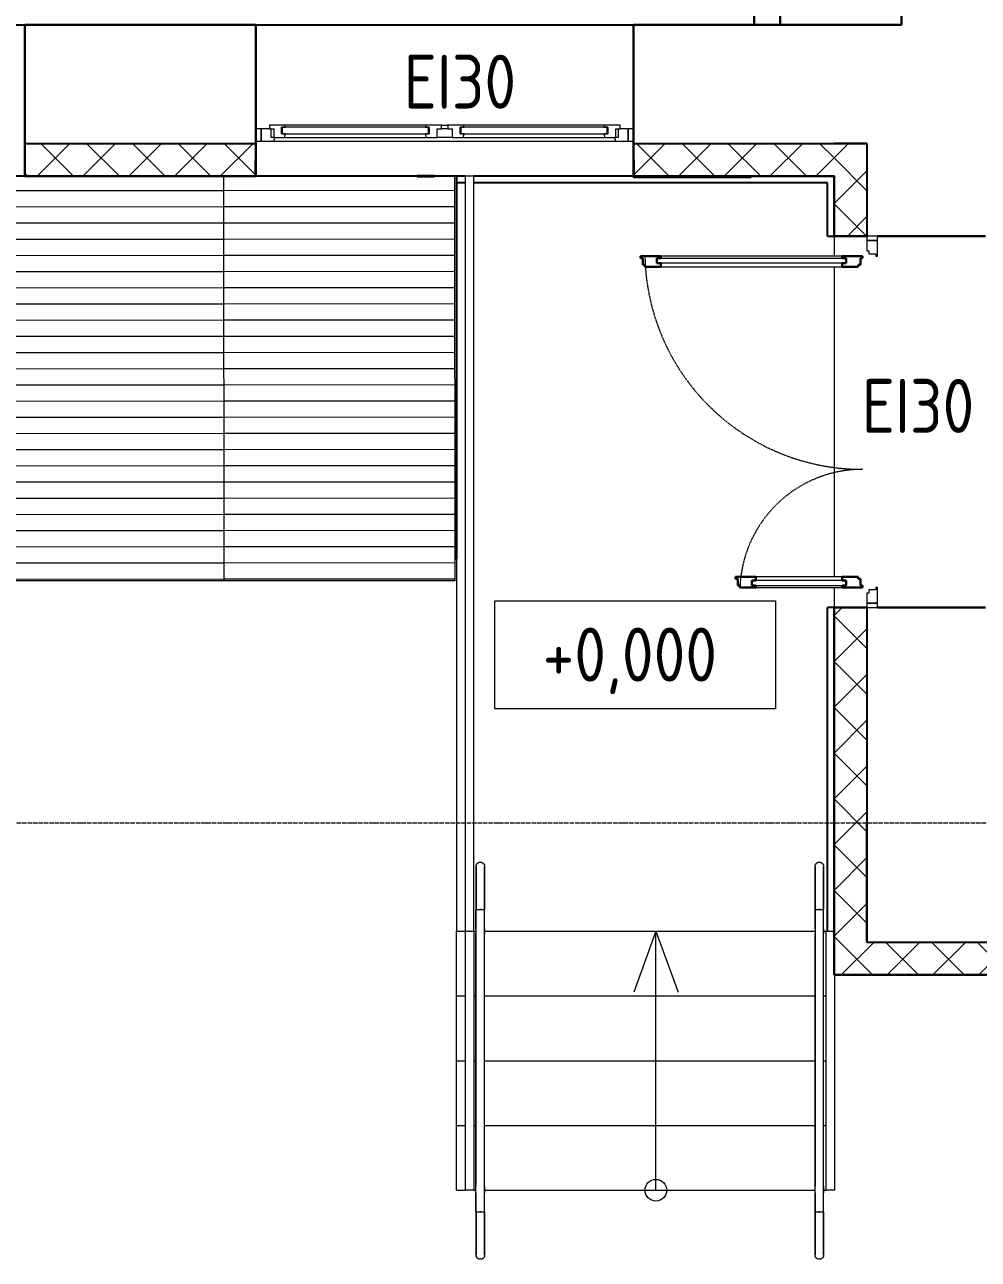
# Model space of a CAD drawing. Header units: millimetres. Extents: x -695119 to 412940, y -249585 to 622758.
# Drawn here: x -116216 to -111799, y 548040 to 553760 of the extents above; entities that cross this region are included whole.
import ezdxf

# ---------------------------------------------------------------- set-up
doc = ezdxf.new("R2010")
doc.units = ezdxf.units.MM
doc.linetypes.add('ADSK_Линия сетки', pattern=[25, 20, -2.5, 0, -2.5])
doc.linetypes.add('ADSK_Штриховая_ш2 п1_5', pattern=[4.5, 3, -1.5])
for name, color, linetype, lineweight in [('Балясины', 7, 'Continuous', 9), ('Высотные отметки', 7, 'Continuous', 9), ('Двери', 8, 'Continuous', 9), ('Каркас_Импост', 8, 'Continuous', 9), ('Крыши', 7, 'Continuous', 9), ('Лестницы', 8, 'Continuous', 9), ('Монтажный зазор', 8, 'Continuous', 9), ('Несущие колонны', 252, 'Continuous', 18), ('Ограждение', 8, 'Continuous', 9), ('Окна', 252, 'Continuous', 9), ('Оси', 252, 'Continuous', 9), ('Остекление', 8, 'Continuous', 9), ('Открывание', 8, 'ADSK_Штриховая_ш2 п1_5', 9), ('Панель', 252, 'Continuous', 30), ('Поручни', 8, 'Continuous', 9), ('Стены разрез', 7, 'Continuous', 30), ('Стены штриховка', 7, 'Continuous', 9), ('Текстовые примечания', 7, 'Continuous', 9), ('Типовые аннотации', 8, 'Continuous', 18), ('Штриховка поверхностей', 7, 'Continuous', 9), ('Элементы узлов', 8, 'Continuous', 18)]:
    doc.layers.add(name, color=color, linetype=linetype, lineweight=lineweight)
doc.layers.add('Стены', color=194, linetype='Continuous')
doc.styles.add('GOST Common_2', font='', dxfattribs={"width": 0.9, "height": 250})
doc.styles.get('GOST Common_2').set_extended_font_data('GOST type B')
pattern_1 = [(0, (-109179.56, 538399.79), (406.4, 101.6), [33.528, -271.272, 33.528, -271.272, -1625.6]), (0, (-109179.56, 538399.79), (406.4, 101.6), [-609.6, 33.528, -576.072, 33.528, -271.272, -711.2]), (0, (-109179.56, 538399.79), (406.4, 101.6), [-1524, 33.528, -169.672, 33.528, -474.472]), (120, (-109027.16, 538450.59), (-291.18818, 301.15272), [33.528, -271.272, 33.528, -271.272, -1625.6]), (120, (-109027.16, 538450.59), (-291.18818, 301.15272), [-609.6, 33.528, -576.072, 33.528, -271.272, -711.2]), (120, (-109027.16, 538450.59), (-291.18818, 301.15272), [-1524, 33.528, -169.672, 33.528, -474.472]), (240, (-108976.36, 538653.79), (-115.21182, -402.75272), [33.528, -271.272, 33.528, -271.272, -1625.6]), (240, (-108976.36, 538653.79), (-115.21182, -402.75272), [-609.6, 33.528, -576.072, 33.528, -271.272, -711.2]), (240, (-108976.36, 538653.79), (-115.21182, -402.75272), [-1524, 33.528, -169.672, 33.528, -474.472])]
pattern_2 = [(45, (-109179.56, 538399.79), (-106.066, 106.066), []), (135, (-109179.56, 538399.79), (-106.066, -106.066), [])]

# ---------------------------------------------------------------- blocks, each defined once
blk = doc.blocks.new('BIMLIB_Окно_Двустворчатое_VEKA_СФрамугойСнизу_ГОСТ30674 - Ж_ОК-8__2250х1700-3837054-План 1 этажа смеж')
at = {"layer": 'Каркас_Импост', "lineweight": 18}
for p, q in [((-790.6, 265), (-850, 265)), ((-850, 265), (-850, 207)), ((-804, 207), (-804, 248)), ((-804, 248), (-792, 248)), ((-792, 248), (-792, 207)), ((-741.6, 248), (-792, 248)), ((-786, 248), (-790.6, 265)), ((-755, 199), (-755, 231)), ((-755, 231), (-737, 231)), ((-737, 231), (-741.6, 248)), ((-85.4, 248), (-90, 231)), ((-90, 231), (-72, 231)), ((-35, 248), (-85.4, 248)), ((-72, 231), (-72, 199)), ((-35, 207), (-35, 248)), ((35, 248), (35, 207)), ((85.4, 248), (35, 248)), ((72, 199), (72, 231)), ((72, 231), (90, 231)), ((90, 231), (85.4, 248)), ((741.6, 248), (737, 231)), ((737, 231), (755, 231)), ((792, 248), (741.6, 248)), ((755, 231), (755, 199)), ((790.6, 265), (786, 248)), ((850, 265), (790.6, 265)), ((792, 207), (792, 248)), ((792, 248), (804, 248)), ((804, 248), (804, 207)), ((850, 207), (850, 265)), ((-850, 207), (-812, 207)), ((-792, 207), (-812, 207)), ((-812, 207), (-812, 190)), ((-812, 190), (-756, 190)), ((-756, 190), (-755, 191)), ((-737, 199), (-755, 199)), ((-755, 191), (-754, 190)), ((-754, 190), (-739.4, 190)), ((-739.4, 190), (-737, 199)), ((-72, 199), (-90, 199)), ((-90, 199), (-87.6, 190)), ((-87.6, 190), (-73, 190)), ((-73, 190), (-72, 191)), ((-72, 191), (-71, 190)), ((-71, 190), (-15, 190)), ((-15, 207), (-35, 207)), ((-15, 190), (-15, 207)), ((35, 207), (15, 207)), ((15, 207), (15, 190)), ((15, 190), (71, 190)), ((71, 190), (72, 191)), ((90, 199), (72, 199)), ((72, 191), (73, 190)), ((73, 190), (87.6, 190)), ((87.6, 190), (90, 199)), ((755, 199), (737, 199)), ((737, 199), (739.4, 190)), ((739.4, 190), (754, 190)), ((754, 190), (755, 191)), ((755, 191), (756, 190)), ((756, 190), (812, 190)), ((812, 207), (792, 207)), ((812, 190), (812, 207)), ((812, 207), (850, 207))]:
    blk.add_line(p, q, dxfattribs=at)
at = {"layer": 'Каркас_Импост'}
for p, q in [((790.6, 265), (-790.6, 265)), ((-85.4, 248), (-741.6, 248)), ((-35, 248), (35, 248)), ((741.6, 248), (85.4, 248)), ((-756, 190), (-754, 190)), ((-739.4, 190), (-87.6, 190)), ((-73, 190), (-71, 190)), ((-15, 207), (15, 207)), ((15, 190), (-15, 190)), ((71, 190), (73, 190)), ((87.6, 190), (739.4, 190)), ((754, 190), (756, 190))]:
    blk.add_line(p, q, dxfattribs=at)
at = {"layer": 'Окна'}
for p, q in [((-850, 265), (-875, 265)), ((-850, 207), (-850, 265)), ((875, 265), (850, 265)), ((850, 265), (850, 207)), ((-875, 207), (-850, 207)), ((850, 207), (875, 207))]:
    blk.add_line(p, q, dxfattribs=at)
at = {"layer": 'Остекление'}
for p, q in [((-752, 231), (-755, 231)), ((-755, 231), (-755, 199)), ((-75, 231), (-752, 231)), ((-752, 231), (-752, 199)), ((-752, 199), (-752, 231)), ((-75, 199), (-75, 231)), ((-75, 231), (-75, 199)), ((-72, 231), (-75, 231)), ((-72, 199), (-72, 231)), ((75, 231), (72, 231)), ((72, 231), (72, 199)), ((752, 231), (75, 231)), ((75, 231), (75, 199)), ((75, 199), (75, 231)), ((752, 199), (752, 231)), ((752, 231), (752, 199)), ((755, 231), (752, 231)), ((755, 199), (755, 231)), ((-755, 199), (-752, 199)), ((-752, 199), (-75, 199)), ((-75, 199), (-72, 199)), ((72, 199), (75, 199)), ((75, 199), (752, 199)), ((752, 199), (755, 199))]:
    blk.add_line(p, q, dxfattribs=at)
blk = doc.blocks.new('Ограждение - Ограждение-894796-План 1 этажа смеж')
at = {"layer": 'Поручни'}
for p, q in [((-4996, 11160.3), (-4956, 11160.3)), ((-4996, 11160.3), (-4996, 9960.3)), ((-4956, 11160.3), (-4956, 9960.3)), ((-4956, 9960.3), (-4996, 9960.3))]:
    blk.add_line(p, q, dxfattribs=at)
blk = doc.blocks.new('Ограждение - Ограждение-894934-План 1 этажа смеж')
at = {"layer": 'Поручни'}
for p, q in [((-3326, 11160.3), (-3287.9, 11160.3)), ((-3326, 11160.3), (-3326, 9960.3)), ((-3286, 10958.3), (-3286, 9960.3)), ((-3286, 9960.3), (-3326, 9960.3))]:
    blk.add_line(p, q, dxfattribs=at)
blk = doc.blocks.new('Ограждение - Ограждение-978512-План 1 этажа смеж')
at = {"layer": 'Поручни'}
for p, q in [((-4995.5, 14658.3), (-4995.5, 11160.3)), ((-4955.5, 14658.3), (-4995.5, 14658.3)), ((-4955.5, 11160.3), (-4955.5, 14658.3)), ((-4977.8, 11160.3), (-4973.1, 11160.3)), ((-4956.2, 11160.3), (-4955.5, 11160.3))]:
    blk.add_line(p, q, dxfattribs=at)
blk = doc.blocks.new('Тип верхнего поручня - Верхний поручень_Внутренний_-1042346-План 1 этажа смеж')
at = {"layer": 'Ограждение'}
for p, q in [((-4946, 11260.3), (-4946, 11172.1)), ((-4923.6, 11260.3), (-4928.3, 11260.3)), ((-4906, 11172.1), (-4906, 11260.3)), ((-4946, 11158.7), (-4946, 9979.8)), ((-4906, 9979.8), (-4906, 11158.7)), ((-4946, 9948.5), (-4946, 9860.3)), ((-4906, 9860.3), (-4906, 9948.5)), ((-4928.3, 9860.3), (-4923.6, 9860.3))]:
    blk.add_line(p, q, dxfattribs=at)
at = {"layer": 'Ограждение', "flags": 128}
for points in [[(-4946, 11172.1), (-4946, 11170.9), (-4946, 11169.7), (-4946, 11168.5), (-4946, 11167.3), (-4946, 11166.1), (-4946, 11164.9), (-4946, 11163.8), (-4946, 11162.6), (-4946, 11161.5), (-4946, 11160.4), (-4946, 11159.3), (-4946, 11158.7)], [(-4906, 11158.7), (-4906, 11159.7), (-4906, 11160.8), (-4906, 11162), (-4906, 11163.1), (-4906, 11164.3), (-4906, 11165.4), (-4906, 11166.6), (-4906, 11167.8), (-4906, 11169), (-4906, 11170.2), (-4906, 11171.4), (-4906, 11172.1)], [(-4946, 9948.5), (-4946, 9951.3), (-4946, 9954.1), (-4946, 9956.8), (-4946, 9959.6), (-4946, 9962.4), (-4946, 9965.1), (-4946, 9967.8), (-4946, 9970.5), (-4946, 9973.1), (-4946, 9975.7), (-4946, 9978.3), (-4946, 9979.8)], [(-4906, 9979.8), (-4906, 9977.2), (-4906, 9974.7), (-4906, 9972.1), (-4906, 9969.4), (-4906, 9966.7), (-4906, 9964), (-4906, 9961.2), (-4906, 9958.5), (-4906, 9955.7), (-4906, 9952.9), (-4906, 9950.1), (-4906, 9948.5)]]:
    blk.add_lwpolyline(points, dxfattribs=at)
blk = doc.blocks.new('Тип верхнего поручня - D40 шаг 400-977594-План 1 этажа смеж')
at = {"layer": 'Ограждение'}
for p, q in [((0, 2.3), (0, 0)), ((0, 0), (0, -2.3))]:
    blk.add_line(p, q, dxfattribs=at)
at = {"layer": 'Ограждение', "flags": 128}
for points in [[(0, 20), (8, 20), (16, 20), (23.9, 20), (31.9, 20), (39.7, 20), (47.5, 20), (55.3, 20), (62.9, 20), (70.5, 20), (77.9, 20), (85.2, 20), (92.4, 20), (99.4, 20), (106.2, 20), (112.9, 20), (119.4, 20), (125.8, 20), (131.9, 20), (137.8, 20), (143.5, 20), (148.9, 20), (154.1, 20), (159.1, 20), (163.8, 20), (168.3, 20), (172.5, 20), (176.4, 20), (180, 20), (183.4, 20), (186.4, 20), (189.2, 20), (191.6, 20), (193.7, 20), (195.6, 20), (197.1, 20), (198.3, 20), (199.2, 20), (199.7, 20), (200, 20), (200, 20)], [(200, 20), (199.8, 20), (199.4, 20), (198.6, 20), (197.4, 20), (196, 20), (194.3, 20), (192.2, 20), (189.8, 20), (187.2, 20), (184.2, 20), (181, 20), (177.4, 20), (173.6, 20), (169.5, 20), (165.1, 20), (160.4, 20), (155.5, 20), (150.4, 20), (145, 20), (139.3, 20), (133.5, 20), (127.4, 20), (121.2, 20), (114.7, 20), (108.1, 20), (101.2, 20), (94.3, 20), (87.1, 20), (79.9, 20), (72.5, 20), (65, 20), (57.3, 20), (49.6, 20), (41.8, 20), (34, 20), (26.1, 20), (18.1, 20), (10.2, 20), (2.2, 20), (0, 20)], [(200, 20), (200.8, 20), (201.6, 19.9), (202.4, 19.9), (203.2, 19.7), (204, 19.6), (204.8, 19.4), (205.5, 19.2), (206.3, 19), (207, 18.7), (207.8, 18.4), (208.5, 18.1), (209.2, 17.7), (209.9, 17.4), (210.6, 16.9), (211.3, 16.5), (211.9, 16), (212.6, 15.6), (213.2, 15), (213.8, 14.5), (214.3, 13.9), (214.9, 13.3), (215.4, 12.7), (215.9, 12.1), (216.4, 11.5), (216.8, 10.8), (217.2, 10.1), (217.6, 9.4), (218, 8.7), (218.3, 8), (218.6, 7.2), (218.9, 6.5), (219.2, 5.7), (219.4, 5), (219.6, 4.2), (219.7, 3.4), (219.8, 2.6), (219.9, 1.8), (220, 1), (220, 0.2), (220, 0)], [(220, 0), (220, -0.8), (219.9, -1.6), (219.9, -2.4), (219.7, -3.2), (219.6, -4), (219.4, -4.8), (219.2, -5.5), (219, -6.3), (218.7, -7), (218.4, -7.8), (218.1, -8.5), (217.7, -9.2), (217.4, -9.9), (216.9, -10.6), (216.5, -11.3), (216, -11.9), (215.6, -12.6), (215, -13.2), (214.5, -13.8), (213.9, -14.3), (213.3, -14.9), (212.7, -15.4), (212.1, -15.9), (211.5, -16.4), (210.8, -16.8), (210.1, -17.2), (209.4, -17.6), (208.7, -18), (208, -18.3), (207.2, -18.6), (206.5, -18.9), (205.7, -19.2), (205, -19.4), (204.2, -19.6), (203.4, -19.7), (202.6, -19.8), (201.8, -19.9), (201, -20), (200.2, -20), (200, -20)], [(0, -20), (8, -20), (16, -20), (23.9, -20), (31.9, -20), (39.7, -20), (47.5, -20), (55.3, -20), (62.9, -20), (70.5, -20), (77.9, -20), (85.2, -20), (92.4, -20), (99.4, -20), (106.2, -20), (112.9, -20), (119.4, -20), (125.8, -20), (131.9, -20), (137.8, -20), (143.5, -20), (148.9, -20), (154.1, -20), (159.1, -20), (163.8, -20), (168.3, -20), (172.5, -20), (176.4, -20), (180, -20), (183.4, -20), (186.4, -20), (189.2, -20), (191.6, -20), (193.7, -20), (195.6, -20), (197.1, -20), (198.3, -20), (199.2, -20), (199.7, -20), (200, -20), (200, -20)], [(200, -20), (199.8, -20), (199.4, -20), (198.6, -20), (197.4, -20), (196, -20), (194.3, -20), (192.2, -20), (189.8, -20), (187.2, -20), (184.2, -20), (181, -20), (177.4, -20), (173.6, -20), (169.5, -20), (165.1, -20), (160.4, -20), (155.5, -20), (150.4, -20), (145, -20), (139.3, -20), (133.5, -20), (127.4, -20), (121.2, -20), (114.7, -20), (108.1, -20), (101.2, -20), (94.3, -20), (87.1, -20), (79.9, -20), (72.5, -20), (65, -20), (57.3, -20), (49.6, -20), (41.8, -20), (34, -20), (26.1, -20), (18.1, -20), (10.2, -20), (2.2, -20), (0, -20)]]:
    blk.add_lwpolyline(points, dxfattribs=at)
blk = doc.blocks.new('Тип верхнего поручня - Верхний поручень_Внутренний_-V24-План 1 этажа смеж')
at = {"layer": 'Ограждение'}
for p, q in [((-4946, 11260.3), (-4906, 11260.3)), ((-4946, 11172.1), (-4946, 11260.3)), ((-4906, 11172.1), (-4906, 11260.3)), ((-4946, 11172.1), (-4946, 11149.7)), ((-4906, 11172.1), (-4906, 11149.7)), ((-4946, 9970.8), (-4946, 11149.7)), ((-4906, 9970.8), (-4906, 11149.7)), ((-4946, 9948.5), (-4946, 9970.8)), ((-4906, 9948.5), (-4906, 9970.8)), ((-4946, 9860.3), (-4946, 9948.5)), ((-4906, 9860.3), (-4906, 9948.5)), ((-4946, 9860.3), (-4906, 9860.3))]:
    blk.add_line(p, q, dxfattribs=at)
blk = doc.blocks.new('Тип перил - Перила_Внутренний_-1042359-План 1 этажа смеж')
at = {"layer": 'Ограждение', "flags": 128}
for points in [[(-4946, 11172.1), (-4946, 11170.9), (-4946, 11169.7), (-4946, 11168.5), (-4946, 11167.3), (-4946, 11166.1), (-4946, 11164.9)], [(-4946, 11162.6), (-4946, 11161.5), (-4946, 11160.4), (-4946, 11159.3), (-4946, 11158.7)], [(-4906, 11164.3), (-4906, 11165.4), (-4906, 11166.6), (-4906, 11167.8), (-4906, 11169), (-4906, 11170.2), (-4906, 11171.4), (-4906, 11172.1)], [(-4906, 11158.7), (-4906, 11159.7), (-4906, 11160.8), (-4906, 11162), (-4906, 11163.1)]]:
    blk.add_lwpolyline(points, dxfattribs=at)
blk = doc.blocks.new('Тип перил - Перила_Внутренний_-V25-План 1 этажа смеж')
at = {"layer": 'Ограждение'}
for p, q in [((-4946, 11172.1), (-4946, 11158.6)), ((-4906, 11172.1), (-4906, 11158.6))]:
    blk.add_line(p, q, dxfattribs=at)
blk = doc.blocks.new('Тип верхнего поручня - Верхний поручень_Внутренний_-1042372-План 1 этажа смеж')
at = {"layer": 'Ограждение'}
for p, q in [((-3376, 11260.3), (-3376, 11172.1)), ((-3353.6, 11260.3), (-3358.3, 11260.3)), ((-3336, 11172.1), (-3336, 11260.3)), ((-3376, 11158.7), (-3376, 9979.8)), ((-3336, 9979.8), (-3336, 11158.7)), ((-3376, 9948.5), (-3376, 9860.3)), ((-3336, 9860.3), (-3336, 9948.5)), ((-3358.3, 9860.3), (-3353.6, 9860.3))]:
    blk.add_line(p, q, dxfattribs=at)
at = {"layer": 'Ограждение', "flags": 128}
for points in [[(-3376, 11172.1), (-3376, 11170.9), (-3376, 11169.7), (-3376, 11168.5), (-3376, 11167.3), (-3376, 11166.1), (-3376, 11164.9), (-3376, 11163.8), (-3376, 11162.6), (-3376, 11161.5), (-3376, 11160.4), (-3376, 11159.3), (-3376, 11158.7)], [(-3336, 11158.7), (-3336, 11159.7), (-3336, 11160.8), (-3336, 11162), (-3336, 11163.1), (-3336, 11164.3), (-3336, 11165.4), (-3336, 11166.6), (-3336, 11167.8), (-3336, 11169), (-3336, 11170.2), (-3336, 11171.4), (-3336, 11172.1)], [(-3376, 9948.5), (-3376, 9951.3), (-3376, 9954.1), (-3376, 9956.8), (-3376, 9959.6), (-3376, 9962.4), (-3376, 9965.1), (-3376, 9967.8), (-3376, 9970.5), (-3376, 9973.1), (-3376, 9975.7), (-3376, 9978.3), (-3376, 9979.8)], [(-3336, 9979.8), (-3336, 9977.2), (-3336, 9974.7), (-3336, 9972.1), (-3336, 9969.4), (-3336, 9966.7), (-3336, 9964), (-3336, 9961.2), (-3336, 9958.5), (-3336, 9955.7), (-3336, 9952.9), (-3336, 9950.1), (-3336, 9948.5)]]:
    blk.add_lwpolyline(points, dxfattribs=at)
blk = doc.blocks.new('Тип верхнего поручня - Верхний поручень_Внутренний_-V26-План 1 этажа смеж')
at = {"layer": 'Ограждение'}
for p, q in [((-3376, 11260.3), (-3336, 11260.3)), ((-3376, 11172.1), (-3376, 11260.3)), ((-3336, 11172.1), (-3336, 11260.3)), ((-3376, 11172.1), (-3376, 11149.7)), ((-3336, 11172.1), (-3336, 11149.7)), ((-3376, 9970.8), (-3376, 11149.7)), ((-3336, 9970.8), (-3336, 11149.7)), ((-3376, 9948.5), (-3376, 9970.8)), ((-3336, 9948.5), (-3336, 9970.8)), ((-3376, 9860.3), (-3376, 9948.5)), ((-3336, 9860.3), (-3336, 9948.5)), ((-3376, 9860.3), (-3336, 9860.3))]:
    blk.add_line(p, q, dxfattribs=at)
blk = doc.blocks.new('Тип перил - Перила_Внутренний_-1042385-План 1 этажа смеж')
at = {"layer": 'Ограждение', "flags": 128}
for points in [[(-3376, 11172.1), (-3376, 11170.9), (-3376, 11169.7), (-3376, 11168.5), (-3376, 11167.3), (-3376, 11166.1), (-3376, 11164.9)], [(-3376, 11162.6), (-3376, 11161.5), (-3376, 11160.4), (-3376, 11159.3), (-3376, 11158.7)], [(-3336, 11164.3), (-3336, 11165.4), (-3336, 11166.6), (-3336, 11167.8), (-3336, 11169), (-3336, 11170.2), (-3336, 11171.4), (-3336, 11172.1)], [(-3336, 11158.7), (-3336, 11159.7), (-3336, 11160.8), (-3336, 11162), (-3336, 11163.1)]]:
    blk.add_lwpolyline(points, dxfattribs=at)
blk = doc.blocks.new('Тип перил - Перила_Внутренний_-V27-План 1 этажа смеж')
at = {"layer": 'Ограждение'}
for p, q in [((-3376, 11172.1), (-3376, 11158.6)), ((-3336, 11172.1), (-3336, 11158.6))]:
    blk.add_line(p, q, dxfattribs=at)
blk = doc.blocks.new('Дверь_Alumark_двупольная с глухим окном_S50 - Ж_Дн-6л_1_5_1720х2650_Л__фрамуга_-3840321-План 1 этажа смеж')
at = {"layer": 'Каркас_Импост'}
for p, q in [((-668, 275), (-715, 275)), ((-715, 275), (-715, 225)), ((-668, 266), (-668, 275)), ((-653, 266), (-668, 266)), ((-653, 234), (-653, 266)), ((-643, 234), (-653, 234)), ((-643, 225), (-643, 234)), ((903, 234), (893, 234)), ((893, 234), (893, 225)), ((918, 266), (903, 266)), ((903, 266), (903, 234)), ((918, 275), (918, 266)), ((965, 275), (918, 275)), ((965, 225), (965, 275)), ((-715, 225), (-643, 225)), ((893, 225), (965, 225))]:
    blk.add_line(p, q, dxfattribs=at)
at = {"layer": 'Монтажный зазор'}
for p, q in [((-735, 275), (-735, 225)), ((-715, 275), (-735, 275)), ((-715, 225), (-715, 275)), ((985, 275), (965, 275)), ((965, 275), (965, 225)), ((985, 225), (985, 275)), ((-735, 225), (-715, 225)), ((965, 225), (985, 225))]:
    blk.add_line(p, q, dxfattribs=at)
at = {"layer": 'Остекление'}
for p, q in [((860, 371), (860, 1247)), ((860, 1247), (884, 1247)), ((884, 1247), (884, 371)), ((-634, 807), (-634, 371)), ((-610, 807), (-634, 807)), ((-610, 371), (-610, 807)), ((-634, 371), (-610, 371)), ((884, 371), (860, 371))]:
    blk.add_line(p, q, dxfattribs=at)
at = {"layer": 'Открывание'}
for centre, radius, start, end in [((913, 295), 1008, 91.1369, 180), ((-663, 295), 568, 360, 87.9821)]:
    blk.add_arc(centre, radius, start, end, dxfattribs=at)
at = {"layer": 'Панель'}
for p, q in [((893, 1323), (884, 1323)), ((884, 1323), (884, 1313)), ((893, 1229), (893, 1323)), ((852, 1303), (843, 1303)), ((843, 1303), (843, 1229)), ((884, 1313), (852, 1313)), ((852, 1313), (852, 1303)), ((843, 1229), (860, 1229)), ((860, 1229), (860, 1247)), ((860, 1247), (884, 1247)), ((884, 1247), (884, 1229)), ((884, 1229), (893, 1229)), ((-634, 863), (-643, 863)), ((-643, 863), (-643, 789)), ((-602, 873), (-634, 873)), ((-634, 873), (-634, 863)), ((-593, 883), (-602, 883)), ((-602, 883), (-602, 873)), ((-593, 789), (-593, 883)), ((-634, 807), (-634, 789)), ((-610, 807), (-634, 807)), ((-610, 789), (-610, 807)), ((-634, 789), (-643, 789)), ((-593, 789), (-610, 789)), ((-643, 389), (-643, 295)), ((-634, 389), (-643, 389)), ((-634, 371), (-634, 389)), ((-610, 371), (-634, 371)), ((-610, 389), (-610, 371)), ((-593, 389), (-610, 389)), ((-593, 315), (-593, 389)), ((843, 389), (843, 315)), ((843, 389), (860, 389)), ((860, 389), (860, 371)), ((860, 371), (884, 371)), ((884, 389), (893, 389)), ((884, 371), (884, 389)), ((893, 295), (893, 389)), ((-643, 295), (-634, 295)), ((-634, 295), (-634, 305)), ((-634, 305), (-602, 305)), ((-602, 305), (-602, 315)), ((-602, 315), (-593, 315)), ((843, 315), (852, 315)), ((852, 315), (852, 305)), ((852, 305), (884, 305)), ((884, 305), (884, 295)), ((884, 295), (893, 295))]:
    blk.add_line(p, q, dxfattribs=at)
at = {"layer": 'Панель', "lineweight": 9}
for p, q in [((843, 1229), (843, 389)), ((893, 389), (893, 1229)), ((-643, 789), (-643, 389)), ((-593, 389), (-593, 789))]:
    blk.add_line(p, q, dxfattribs=at)
blk = doc.blocks.new('ADSK_КолоннаЖБ_Прямоугольная1 - Стойки для приямков 80х80-3559883-План 1 этажа смеж')
at = {"layer": 'Несущие колонны', "lineweight": 40}
blk.add_line((-40, 40), (40, 40), dxfattribs=at)
blk = doc.blocks.new('ADSK_Стрелка1 - С кружком-1006121-План 1 этажа смеж')
at = {"layer": 'Элементы узлов'}
blk.add_line((0, 0), (1200, 0), dxfattribs=at)
blk = doc.blocks.new('Высотные отметки - Рамка-12095-План 1 этажа смеж')
at = {"layer": 'Типовые аннотации', "lineweight": 20}
for p, q in [((-6.5, 0), (-6.5, 5)), ((-6.5, 5), (6.5, 5)), ((6.5, 5), (6.5, 0)), ((6.5, 0), (-6.5, 0))]:
    blk.add_line(p, q, dxfattribs=at)

msp = doc.modelspace()

# ---------------------------------------------------------------- hatches: boundary and pattern name
at = {"layer": 'Стены разрез', "lineweight": 9}
h = msp.add_hatch(dxfattribs=at)
h.set_pattern_fill('FP_1', color=256, style=0, pattern_type=2)
h.set_pattern_definition([(45, (-109179.56, 538399.8), (-235.732, 235.732), []), (45, (-109022.4, 538399.8), (-235.732, 235.732), [])])
h.paths.add_polyline_path([(-112837.535, 553760.058), (-112717.535, 553760.058), (-112717.535, 555130.058), (-112837.535, 555130.058), (-112837.535, 554640.287)])
h = msp.add_hatch(dxfattribs=at)
h.set_pattern_fill('FP_4', color=256, style=0, pattern_type=2)
h.set_pattern_definition(pattern_1)
h.paths.add_polyline_path([(-112467.535, 553058.058), (-112467.535, 553060.058), (-113393.535, 553060.058), (-113393.535, 553134.058), (-113395.535, 553134.058), (-113395.535, 553058.058), (-112972.909, 553058.058)])
h.paths.add_polyline_path([(-126555.535, 553058.058), (-126555.535, 553210.058), (-126557.535, 553210.058), (-126557.535, 553060.058), (-127393.535, 553060.058), (-127393.535, 553134.058), (-127395.535, 553134.058), (-127395.535, 553058.058), (-126606.32, 553058.058)])
h.paths.add_polyline_path([(-123870.335, 553058.058), (-123565.535, 553058.058), (-123565.535, 553134.058), (-123567.535, 553134.058), (-123567.535, 553060.058), (-124833.535, 553060.058), (-124833.535, 553210.058), (-124835.535, 553210.058), (-124835.535, 553058.058)])
h.paths.add_polyline_path([(-121815.535, 553058.058), (-120765.535, 553058.058), (-120765.535, 553134.058), (-120767.535, 553134.058), (-120767.535, 553060.058), (-121813.535, 553060.058), (-121813.535, 553134.058), (-121815.535, 553134.058)])
h.paths.add_polyline_path([(-119015.535, 553058.058), (-117965.535, 553058.058), (-117965.535, 553134.058), (-117967.535, 553134.058), (-117967.535, 553060.058), (-119013.535, 553060.058), (-119013.535, 553134.058), (-119015.535, 553134.058)])
h.paths.add_polyline_path([(-115145.535, 553058.058), (-115145.535, 553134.058), (-115147.535, 553134.058), (-115147.535, 553060.058), (-116213.535, 553060.058), (-116213.535, 553134.058), (-116215.535, 553134.058), (-116215.535, 553058.058), (-115843.1, 553058.058)])
h.paths.add_polyline_path([(-132346.703, 553058.058), (-131965.535, 553058.058), (-131965.535, 553134.058), (-131967.535, 553134.058), (-131967.535, 553060.058), (-133013.535, 553060.058), (-133013.535, 553134.058), (-133015.535, 553134.058), (-133015.535, 553058.058)])
h.paths.add_polyline_path([(-136065.535, 553058.058), (-134765.535, 553058.058), (-134765.535, 553134.058), (-134767.535, 553134.058), (-134767.535, 553060.058), (-136215.535, 553060.058), (-136215.535, 553058.058)])
h.paths.add_polyline_path([(-130215.535, 553058.058), (-129145.535, 553058.058), (-129145.535, 553134.058), (-129147.535, 553134.058), (-129147.535, 553060.058), (-130213.535, 553060.058), (-130213.535, 553134.058), (-130215.535, 553134.058)])
h = msp.add_hatch(dxfattribs=at)
h.set_pattern_fill('FP_5', color=256, style=0, pattern_type=2)
h.set_pattern_definition(pattern_2)
h.paths.add_polyline_path([(-112465.535, 553060.058), (-112465.535, 553210.058), (-113395.535, 553210.058), (-113395.535, 553134.058), (-113393.535, 553134.058), (-113393.535, 553060.058), (-112467.535, 553060.058)])
h.paths.add_polyline_path([(-115147.535, 553060.058), (-115147.535, 553134.058), (-115145.535, 553134.058), (-115145.535, 553210.058), (-116215.535, 553210.058), (-116215.535, 553134.058), (-116213.535, 553134.058), (-116213.535, 553060.058), (-115843.1, 553060.058)])
h.paths.add_polyline_path([(-133013.535, 553060.058), (-131967.535, 553060.058), (-131967.535, 553134.058), (-131965.535, 553134.058), (-131965.535, 553210.058), (-133015.535, 553210.058), (-133015.535, 553134.058), (-133013.535, 553134.058)])
h.paths.add_polyline_path([(-135216.895, 553060.058), (-134767.535, 553060.058), (-134767.535, 553134.058), (-134765.535, 553134.058), (-134765.535, 553210.058), (-136065.535, 553210.058), (-136065.535, 553060.058)])
h.paths.add_polyline_path([(-130213.535, 553060.058), (-129147.535, 553060.058), (-129147.535, 553134.058), (-129145.535, 553134.058), (-129145.535, 553210.058), (-130215.535, 553210.058), (-130215.535, 553134.058), (-130213.535, 553134.058)])
h.paths.add_polyline_path([(-120865.936, 553060.058), (-120767.535, 553060.058), (-120767.535, 553134.058), (-120765.535, 553134.058), (-120765.535, 553210.058), (-121815.535, 553210.058), (-121815.535, 553134.058), (-121813.535, 553134.058), (-121813.535, 553060.058)])
h.paths.add_polyline_path([(-127393.535, 553060.058), (-126557.535, 553060.058), (-126557.535, 553210.058), (-127395.535, 553210.058), (-127395.535, 553134.058), (-127393.535, 553134.058)])
h.paths.add_polyline_path([(-123870.335, 553060.058), (-123567.535, 553060.058), (-123567.535, 553134.058), (-123565.535, 553134.058), (-123565.535, 553210.058), (-124833.535, 553210.058), (-124833.535, 553060.058)])
h.paths.add_polyline_path([(-117995.744, 553060.058), (-117967.535, 553060.058), (-117967.535, 553134.058), (-117965.535, 553134.058), (-117965.535, 553210.058), (-119015.535, 553210.058), (-119015.535, 553134.058), (-119013.535, 553134.058), (-119013.535, 553060.058), (-118713.292, 553060.058)])
h = msp.add_hatch(dxfattribs=at)
h.set_pattern_fill('FP_5', color=256, style=0, pattern_type=2)
h.set_pattern_definition(pattern_2)
h.paths.add_polyline_path([(-112434.748, 549510.058), (-112315.535, 549510.058), (-112315.535, 551058.058), (-112465.535, 551058.058), (-112465.535, 549510.058)])
h.paths.add_polyline_path([(-112465.535, 552782.058), (-112315.535, 552782.058), (-112315.535, 553210.058), (-112465.535, 553210.058), (-112465.535, 553060.058)])
h = msp.add_hatch(dxfattribs=at)
h.set_pattern_fill('FP_4', color=256, style=0, pattern_type=2)
h.set_pattern_definition(pattern_1)
h.paths.add_polyline_path([(-113395.535, 553053.058), (-112850.535, 553053.058), (-112850.535, 553058.058), (-113395.535, 553058.058)])
h.paths.add_polyline_path([(-85313.535, 553053.058), (-84890.535, 553053.058), (-84890.535, 553058.058), (-85313.535, 553058.058)])
h.paths.add_polyline_path([(-90470.535, 553053.058), (-89950.535, 553053.058), (-89950.535, 553058.058), (-90470.535, 553058.058)])
h = msp.add_hatch(dxfattribs=at)
h.set_pattern_fill('FP_4', color=256, style=0, pattern_type=2)
h.set_pattern_definition(pattern_1)
h.paths.add_polyline_path([(-112465.535, 549360.058), (-112465.535, 551058.058), (-112315.535, 551058.058), (-112315.535, 551060.058), (-112467.535, 551060.058), (-112467.535, 549360.058)])
h.paths.add_polyline_path([(-112467.535, 552780.058), (-112315.535, 552780.058), (-112315.535, 552782.058), (-112465.535, 552782.058), (-112465.535, 553060.058), (-112467.535, 553058.058)])
h = msp.add_hatch(dxfattribs=at)
h.set_pattern_fill('FP_5', color=256, style=0, pattern_type=2)
h.set_pattern_definition(pattern_2)
h.paths.add_polyline_path([(-112465.535, 549360.058), (-110665.535, 549360.058), (-110665.535, 549510.058), (-112465.535, 549510.058), (-112465.535, 549492.771)])
h = msp.add_hatch(dxfattribs=at)
h.set_pattern_fill('FP_4', color=256, style=0, pattern_type=2)
h.set_pattern_definition(pattern_1)
h.paths.add_polyline_path([(-110817.535, 549358.058), (-110815.535, 549360.058), (-112465.535, 549360.058), (-112465.535, 549358.058), (-110820.265, 549358.058)])
at = {"layer": 'Штриховка поверхностей', "true_color": 0xcacaca}
h = msp.add_hatch(dxfattribs=at)
h.set_pattern_fill('FP_14', color=9, style=0, pattern_type=2)
h.set_pattern_definition([(180.036, (-117934.58, 572115.32), (0.04712, -74.99999), [])])
h.paths.add_polyline_path([(-116560.648, 551185.058), (-115291.856, 551185.058), (-115293.035, 553057.384), (-117398.812, 553056.058), (-117397.634, 551185.058), (-117278.196, 551185.058)])
h = msp.add_hatch(dxfattribs=at)
h.set_pattern_fill('FP_15', color=9, style=0, pattern_type=2)
h.set_pattern_definition([(0.03607, (-115453.23, 572116.88), (-0.04722, 74.99999), [])])
h.paths.add_polyline_path([(-114221.856, 551185.058), (-114223.035, 553058.058), (-115293.035, 553057.384), (-115291.856, 551185.058), (-114408.005, 551185.058)])

# ---------------------------------------------------------------- linework, layer by layer
at = {"layer": 'Крыши'}
for p, q in [((-114223.035, 553058.058), (-117398.812, 553056.058)), ((-115291.856, 551185.058), (-115293.035, 553057.384)), ((-114221.856, 551185.058), (-114223.035, 553058.058)), ((-117397.634, 551185.058), (-114221.856, 551185.058))]:
    msp.add_line(p, q, dxfattribs=at)
at = {"layer": 'Лестницы'}
for p, q in [((-112465.535, 552688.058), (-112465.535, 552780.058)), ((-112465.535, 551202.058), (-112465.535, 552638.058)), ((-114215.535, 551285.058), (-114215.535, 549560.058)), ((-112465.535, 551060.058), (-112465.535, 551152.058)), ((-114215.535, 549560.058), (-114175.535, 549560.058)), ((-114215.535, 549260.058), (-114215.535, 549560.058)), ((-114215.535, 549560.058), (-114175.535, 549560.058)), ((-114135.035, 549560.058), (-114125.157, 549560.058)), ((-114135.035, 549560.058), (-114125.157, 549560.058)), ((-114085.914, 549560.058), (-112555.157, 549560.058)), ((-114085.914, 549560.058), (-112555.157, 549560.058)), ((-112515.914, 549560.058), (-112505.535, 549560.058)), ((-112515.914, 549560.058), (-112505.535, 549560.058)), ((-114215.535, 548960.058), (-114215.535, 549260.058)), ((-114215.535, 549260.058), (-114175.535, 549260.058)), ((-114215.535, 549260.058), (-114175.535, 549260.058)), ((-114135.535, 549260.058), (-114125.535, 549260.058)), ((-114135.535, 549260.058), (-114125.535, 549260.058)), ((-114085.535, 549260.058), (-112555.535, 549260.058)), ((-114085.535, 549260.058), (-112555.535, 549260.058)), ((-112515.535, 549260.058), (-112505.535, 549260.058)), ((-112515.535, 549260.058), (-112505.535, 549260.058)), ((-114215.535, 548660.058), (-114215.535, 548960.058)), ((-114215.535, 548960.058), (-114175.535, 548960.058)), ((-114215.535, 548960.058), (-114175.535, 548960.058)), ((-114135.535, 548960.058), (-114125.535, 548960.058)), ((-114135.535, 548960.058), (-114125.535, 548960.058)), ((-114085.535, 548960.058), (-112555.535, 548960.058)), ((-114085.535, 548960.058), (-112555.535, 548960.058)), ((-112515.535, 548960.058), (-112505.535, 548960.058)), ((-112515.535, 548960.058), (-112505.535, 548960.058)), ((-114215.535, 548360.058), (-114215.535, 548660.058)), ((-114215.535, 548660.058), (-114175.535, 548660.058)), ((-114215.535, 548660.058), (-114175.535, 548660.058)), ((-114135.535, 548660.058), (-114125.535, 548660.058)), ((-114135.535, 548660.058), (-114125.535, 548660.058)), ((-114085.535, 548660.058), (-112555.535, 548660.058)), ((-114085.535, 548660.058), (-112555.535, 548660.058)), ((-112515.535, 548660.058), (-112505.535, 548660.058)), ((-112515.535, 548660.058), (-112505.535, 548660.058)), ((-114215.535, 548360.058), (-114175.535, 548360.058)), ((-114215.535, 548360.058), (-114175.535, 548360.058)), ((-114135.535, 548360.058), (-114125.535, 548360.058)), ((-114135.535, 548360.058), (-114125.535, 548360.058)), ((-114085.535, 548360.058), (-112555.535, 548360.058)), ((-114085.535, 548360.058), (-112555.535, 548360.058)), ((-112515.535, 548360.058), (-112505.535, 548360.058)), ((-112515.535, 548360.058), (-112505.535, 548360.058))]:
    msp.add_line(p, q, dxfattribs=at)
at = {"layer": 'Несущие колонны'}
msp.add_line((-114398.035, 553058.058), (-114318.035, 553058.058), dxfattribs=at)
at = {"layer": 'Оси', "linetype": 'ADSK_Линия сетки'}
msp.add_line((-107095.533, 550060.058), (-149587.813, 550060.058), dxfattribs=at)
at = {"layer": 'Стены'}
for p, q in [((-117965.535, 553760.058), (-116215.535, 553760.058)), ((-115145.535, 553760.058), (-113395.535, 553760.058)), ((-116215.535, 553210.058), (-115145.535, 553210.058)), ((-113395.535, 553210.058), (-112467.535, 553210.058)), ((-112315.535, 553210.058), (-112315.535, 552780.058)), ((-116215.535, 553058.058), (-117965.535, 553058.058)), ((-114398.035, 553058.058), (-115145.535, 553058.058)), ((-114175.035, 553058.058), (-114318.035, 553058.058)), ((-114215.535, 553058.058), (-114215.535, 551285.058)), ((-114175.029, 553028.058), (-114215.535, 553028.058)), ((-112497.535, 553028.058), (-114135.041, 553028.058)), ((-113395.535, 553058.058), (-114135.035, 553058.058)), ((-112497.535, 552780.058), (-112497.535, 553028.058)), ((-112497.535, 552780.058), (-112467.535, 552780.058)), ((-114221.919, 551285.058), (-114215.535, 551285.058)), ((-112497.535, 549560.058), (-112497.535, 551060.058)), ((-112467.535, 551060.058), (-112497.535, 551060.058)), ((-112315.535, 551060.058), (-112315.535, 550060.058)), ((-112315.535, 549510.058), (-110665.535, 549510.058))]:
    msp.add_line(p, q, dxfattribs=at)
at = {"layer": 'Стены разрез'}
for p, q in [((-112155.535, 555510.058), (-112155.535, 553760.058)), ((-112837.535, 555130.058), (-112837.535, 553760.058)), ((-112717.535, 553760.058), (-112717.535, 555010.058)), ((-115145.535, 553760.058), (-116215.535, 553760.058)), ((-116215.535, 553760.058), (-116215.535, 553058.058)), ((-115145.535, 553058.058), (-115145.535, 553760.058)), ((-112155.535, 553760.058), (-113395.535, 553760.058)), ((-113395.535, 553760.058), (-113395.535, 553058.058)), ((-112467.535, 553210.058), (-112315.535, 553210.058)), ((-116215.535, 553058.058), (-115145.535, 553058.058)), ((-113395.535, 553058.058), (-112467.535, 553058.058)), ((-112850.535, 553058.058), (-113395.535, 553058.058)), ((-113395.535, 553058.058), (-113395.535, 553053.058)), ((-113395.535, 553053.058), (-112850.535, 553053.058)), ((-112850.535, 553053.058), (-112850.535, 553058.058)), ((-112467.535, 553058.058), (-112467.535, 552780.058)), ((-112467.535, 552780.058), (-112315.535, 552780.058)), ((-112265.535, 552780.058), (-111765.535, 552780.058)), ((-112315.535, 551060.058), (-112467.535, 551060.058)), ((-112467.535, 551060.058), (-112467.535, 549358.058)), ((-111765.535, 551060.058), (-112265.535, 551060.058)), ((-112315.535, 550060.058), (-112315.535, 549510.058)), ((-112467.535, 549358.058), (-110817.535, 549358.058))]:
    msp.add_line(p, q, dxfattribs=at)
at = {"layer": 'Стены штриховка'}
for p, q in [((-116213.535, 553134.058), (-116215.535, 553134.058)), ((-116213.535, 553134.058), (-116213.535, 553060.058)), ((-115145.535, 553134.058), (-115147.535, 553134.058)), ((-115147.535, 553060.058), (-115147.535, 553134.058)), ((-113393.535, 553134.058), (-113395.535, 553134.058)), ((-113393.535, 553134.058), (-113393.535, 553060.058)), ((-116213.535, 553060.058), (-115147.535, 553060.058)), ((-113393.535, 553060.058), (-112465.535, 553060.058)), ((-112467.535, 553058.058), (-112467.535, 553060.058)), ((-112465.535, 553060.058), (-112465.535, 552782.058)), ((-112465.535, 552782.058), (-112315.535, 552782.058)), ((-112465.535, 551058.058), (-112465.535, 549358.058)), ((-112315.535, 551058.058), (-112465.535, 551058.058)), ((-110815.535, 549360.058), (-112467.535, 549360.058))]:
    msp.add_line(p, q, dxfattribs=at)
at = {"layer": 'Типовые аннотации', "lineweight": 20}
for q in [(-113395.141, 549278.15), (-113189.929, 549278.15)]:
    msp.add_line((-113292.535, 549560.058), q, dxfattribs=at)
msp.add_circle((-113292.535, 548360.058), 50, dxfattribs=at)

# ---------------------------------------------------------------- block references
at = {"layer": 'Балясины'}
for name in ['Ограждение - Ограждение-978512-План 1 этажа смеж', 'Ограждение - Ограждение-894796-План 1 этажа смеж', 'Ограждение - Ограждение-894934-План 1 этажа смеж']:
    msp.add_blockref(name, (-109179.558, 538399.789), dxfattribs=at)
at = {"layer": 'Высотные отметки', "lineweight": 20, "xscale": 99.99999999999993, "yscale": 99.99999999999993, "zscale": 99.99999999999993}
msp.add_blockref('Высотные отметки - Рамка-12095-План 1 этажа смеж', (-113387.832, 550590.073), dxfattribs=at)
at = {"layer": 'Двери', "rotation": 89.99999999999991}
msp.add_blockref('Дверь_Alumark_двупольная с глухим окном_S50 - Ж_Дн-6л_1_5_1720х2650_Л__фрамуга_-3840321-План 1 этажа смеж', (-112040.535, 551795.058), dxfattribs=at)
at = {"layer": 'Несущие колонны', "lineweight": 40}
msp.add_blockref('ADSK_КолоннаЖБ_Прямоугольная1 - Стойки для приямков 80х80-3559883-План 1 этажа смеж', (-114358.035, 553018.058), dxfattribs=at)
at = {"layer": 'Ограждение'}
for p, rotation in [((-114105.535, 549660.058), 90), ((-112535.535, 549660.058), 90), ((-114105.535, 548260.058), 270), ((-112535.535, 548260.058), 270)]:
    msp.add_blockref('Тип верхнего поручня - D40 шаг 400-977594-План 1 этажа смеж', p, dxfattribs=dict(at, rotation=rotation))
for name in ['Тип верхнего поручня - Верхний поручень_Внутренний_-1042346-План 1 этажа смеж', 'Тип верхнего поручня - Верхний поручень_Внутренний_-V24-План 1 этажа смеж', 'Тип верхнего поручня - Верхний поручень_Внутренний_-1042372-План 1 этажа смеж', 'Тип верхнего поручня - Верхний поручень_Внутренний_-V26-План 1 этажа смеж', 'Тип перил - Перила_Внутренний_-1042359-План 1 этажа смеж', 'Тип перил - Перила_Внутренний_-V25-План 1 этажа смеж', 'Тип перил - Перила_Внутренний_-1042385-План 1 этажа смеж', 'Тип перил - Перила_Внутренний_-V27-План 1 этажа смеж']:
    msp.add_blockref(name, (-109179.558, 538399.789), dxfattribs=at)
at = {"layer": 'Окна', "rotation": 180}
msp.add_blockref('BIMLIB_Окно_Двустворчатое_VEKA_СФрамугойСнизу_ГОСТ30674 - Ж_ОК-8__2250х1700-3837054-План 1 этажа смеж', (-114270.535, 553485.058), dxfattribs=at)
at = {"layer": 'Элементы узлов', "rotation": 89.9999999999999}
msp.add_blockref('ADSK_Стрелка1 - С кружком-1006121-План 1 этажа смеж', (-113292.535, 548360.058), dxfattribs=at)

# ---------------------------------------------------------------- texts
at = {"layer": 'Высотные отметки', "lineweight": 20, "insert": (-113816.508, 550966.78), "char_height": 250, "width": 1028.82257, "attachment_point": 1, "line_spacing_factor": 1.022761, "style": 'GOST Common_2'}
msp.add_mtext('+0,000', dxfattribs=at)
at = {"layer": 'Текстовые примечания', "color": 1, "true_color": 0xff0000, "char_height": 250, "width": 663.79725, "attachment_point": 1, "style": 'GOST Common_2'}
for insert in [(-114460.947, 553620.851), (-112339.252, 552118.779)]:
    msp.add_mtext('EI30', dxfattribs=dict(at, insert=insert))

doc.saveas('drawing.dxf')
